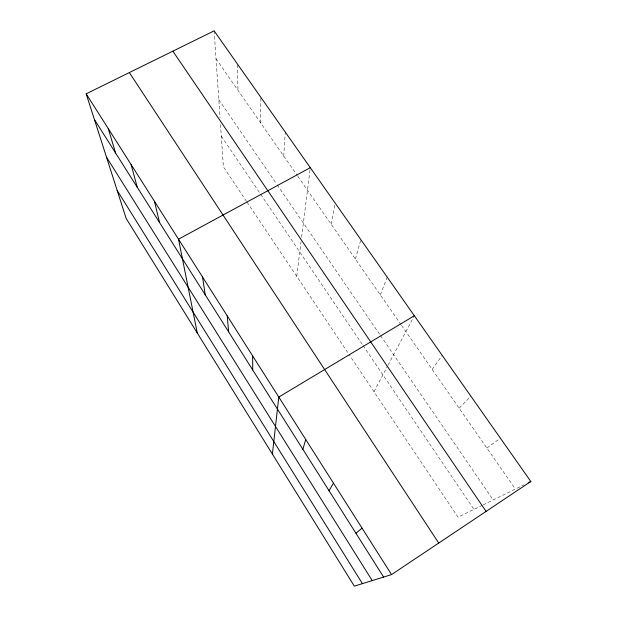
<?xml version="1.0" encoding="UTF-8"?>
<svg xmlns="http://www.w3.org/2000/svg" width="617" height="617" viewBox="0 0 617 617"><rect width="100%" height="100%" fill="white"/><g stroke="black" fill="none" stroke-linecap="round" stroke-linejoin="round"><path stroke-width="0.46" stroke-dasharray="3.08 2.31" d="M260.59 122.791L260.922 97.44M283.735 156.055L285.278 132.084M296.715 276.323L301.034 241.802M301.613 237.152L310.297 167.693M331.136 224.187L335.247 203.201M355.4 259.071L360.621 240.599M380.311 294.872L387.237 277.18M373.979 391.672L387.63 365.981M388.054 365.179L414.331 315.734M432.155 369.382L442.204 355.392M459.141 408.176L470.887 396.207M486.882 448.05L500.41 438.217M482.355 505.269L458.053 517.193L349.315 354.852M483.196 504.86L523.972 484.854M216.027 58.738L297.224 175.452M297.764 176.223L400.988 324.588M401.528 325.375L515.403 489.05M218.827 99.738L276.671 184.105M277.203 184.892L380.033 334.861M380.573 335.656L493.214 499.94M221.302 136.133L259.672 192.805M260.744 194.386L362.495 344.702M363.035 345.497L473.979 509.38M246.507 201.366L223.4 166.868L220.362 122.289M247.039 202.16L348.782 354.065M214.13 30.85L220.045 117.654M237.244 64.654L238.031 90.36"/><path stroke-width="0.93" d="M272.398 454.089L278.791 397.063L414.331 315.734M302.862 449.315L305.724 439.466M329.015 490.685L333.473 483.15M355.916 533.25L362.071 528.167M391.556 574.589L530.821 481.491L214.13 30.85L86.179 93.823L126.138 218.387L354.343 586.15L391.556 574.589L86.179 93.823M310.297 167.693L178.514 239.188L197.27 333.018M528.252 482.749L530.821 481.491M172.845 51.165L486.073 511.4M129.354 72.575L438.741 543.045M94.424 119.521L383.612 577.057M106.494 157.158L372.228 580.597M117.161 190.414L362.418 583.643M108.314 128.675L115.564 152.977M131.066 164.492L137.267 187.306M154.458 201.312L159.541 222.552M202.53 276.994L205.23 294.833M227.226 315.873L228.652 331.892M252.638 355.878L252.715 369.961"/></g></svg>
